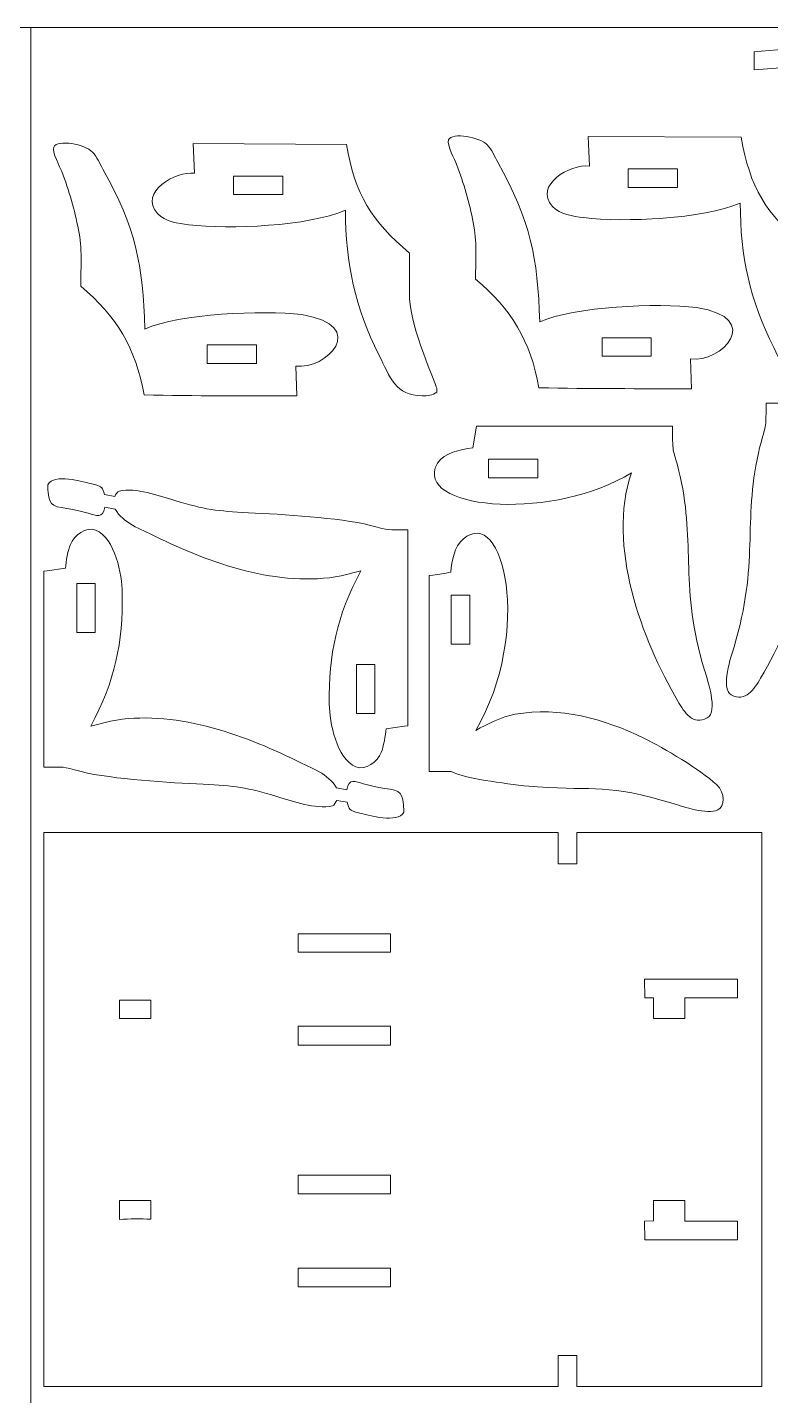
# Model space of a CAD drawing. Header units: centimetres. Extents: x -5.6 to 52.4, y -14 to 24.
# Drawn here: x 23.36 to 33.65, y 5.06 to 24.01 of the extents above; entities that cross this region are included whole.
import ezdxf

# ---------------------------------------------------------------- set-up
doc = ezdxf.new("R2010")
doc.units = ezdxf.units.CM
doc.header["$MEASUREMENT"] = 0
doc.layers.add('Camada 1', color=7, linetype='Continuous')

msp = doc.modelspace()

# ---------------------------------------------------------------- linework, layer by layer
at = {"layer": 'Camada 1', "color": 5, "lineweight": 9}
msp.add_open_spline([(52.40695, -13.99431), (52.40695, -13.99431), (-5.59305, -13.99431), (-5.59305, -13.99431), (-5.59305, -13.99431), (-5.59305, -13.99431), (52.40695, -13.9943), (52.40695, -13.9943), (52.40695, -13.9943), (52.40695, -13.9943), (52.40695, 24.00571), (52.40695, 24.00571), (52.40695, 24.00571), (52.40695, 24.00571), (-5.59305, 24.00571), (-5.59305, 24.00571), (-5.59305, 24.00571), (-5.59305, 24.00571), (-5.59305, -13.9943), (-5.59305, -13.9943)], degree=3, knots=[0, 0, 0, 0, 0.16666667, 0.16666667, 0.16666667, 0.16666667, 0.33333333, 0.33333333, 0.33333333, 0.33333333, 0.5, 0.5, 0.5, 0.5, 0.66666667, 0.66666667, 0.66666667, 0.66666667, 1, 1, 1, 1], dxfattribs=at)
msp.add_open_spline([(23.40695, 24.00571), (23.40695, 24.00571), (23.40695, -13.9943), (23.40695, -13.9943)], degree=3, dxfattribs=at)
at = {"layer": 'Camada 1', "color": 3, "lineweight": 9}
for points, knots in [([(46.13079, 23.2602), (46.13079, 23.2602), (46.12456, 23.21645), (46.12456, 23.21645), (46.12456, 23.21645), (46.12456, 23.21645), (45.69944, 23.2477), (45.69944, 23.2477), (45.69944, 23.2477), (45.69944, 23.2477), (45.7182, 23.49776), (45.7182, 23.49776), (45.7182, 23.49776), (45.45955, 23.5153), (45.19608, 23.54777), (44.93674, 23.54777), (44.93674, 23.54777), (44.93674, 23.54777), (43.92402, 23.54777), (43.92402, 23.54777), (43.92402, 23.54777), (43.92402, 23.54777), (43.92402, 23.29147), (43.92402, 23.29147), (43.92402, 23.29147), (43.92402, 23.29147), (43.4989, 23.29147), (43.4989, 23.29147), (43.4989, 23.29147), (43.4989, 23.29147), (43.4989, 23.54777), (43.4989, 23.54777), (43.4989, 23.54777), (43.4989, 23.54777), (36.60341, 23.54777), (36.60341, 23.54777), (36.60341, 23.54777), (36.60341, 23.54777), (36.60341, 23.29147), (36.60341, 23.29147), (36.60341, 23.29147), (36.60341, 23.29147), (36.1783, 23.29147), (36.1783, 23.29147), (36.1783, 23.29147), (36.1783, 23.29147), (36.1783, 23.54777), (36.1783, 23.54777), (36.1783, 23.54777), (35.37474, 23.54777), (35.1, 23.55789), (34.27159, 23.47901), (34.27159, 23.47901), (34.27159, 23.47901), (34.29035, 23.22894), (34.29035, 23.22894), (34.29035, 23.22894), (34.29035, 23.22894), (33.86523, 23.19144), (33.86523, 23.19144), (33.86523, 23.19144), (33.86523, 23.19144), (33.84648, 23.44776), (33.84648, 23.44776), (33.84648, 23.44776), (33.84648, 23.44776), (33.42136, 23.4165), (33.42136, 23.4165), (33.42136, 23.4165), (33.42136, 23.4165), (33.42136, 23.66657), (33.42136, 23.66657), (33.42136, 23.66657), (33.94388, 23.70883), (34.73753, 23.79797), (35.22806, 23.80411), (35.22806, 23.80411), (35.22806, 23.80411), (44.868, 23.80411), (44.868, 23.80411), (44.868, 23.80411), (45.20215, 23.80411), (46.33923, 23.72015), (46.68095, 23.69154), (46.68095, 23.69154), (46.68095, 23.69154), (46.68095, 23.43525), (46.68095, 23.43525), (46.68095, 23.43525), (46.68095, 23.43525), (46.14331, 23.47276), (46.14331, 23.47276), (46.14331, 23.47276), (46.12992, 23.39228), (46.13079, 23.34076), (46.13079, 23.2602)], [0, 0, 0, 0, 0.04, 0.04, 0.04, 0.04, 0.08, 0.08, 0.08, 0.08, 0.12, 0.12, 0.12, 0.12, 0.16, 0.16, 0.16, 0.16, 0.2, 0.2, 0.2, 0.2, 0.24, 0.24, 0.24, 0.24, 0.28, 0.28, 0.28, 0.28, 0.32, 0.32, 0.32, 0.32, 0.36, 0.36, 0.36, 0.36, 0.4, 0.4, 0.4, 0.4, 0.44, 0.44, 0.44, 0.44, 0.48, 0.48, 0.48, 0.48, 0.52, 0.52, 0.52, 0.52, 0.56, 0.56, 0.56, 0.56, 0.6, 0.6, 0.6, 0.6, 0.64, 0.64, 0.64, 0.64, 0.68, 0.68, 0.68, 0.68, 0.72, 0.72, 0.72, 0.72, 0.76, 0.76, 0.76, 0.76, 0.8, 0.8, 0.8, 0.8, 0.84, 0.84, 0.84, 0.84, 0.88, 0.88, 0.88, 0.88, 0.92, 0.92, 0.92, 0.92, 1, 1, 1, 1]), ([(32.62047, 20.12704), (33.57183, 19.97475), (32.95501, 19.35468), (32.53922, 19.41437), (32.53922, 19.41437), (32.53922, 19.41437), (32.55173, 19.00176), (32.55173, 19.00176), (32.55173, 19.00176), (31.84755, 19.00176), (31.14272, 19.00097), (30.43868, 19.01425), (30.43868, 19.01425), (30.32585, 19.66321), (30.0578, 20.10459), (29.56346, 20.5209), (29.56346, 20.5209), (29.56346, 20.80169), (29.58528, 21.03654), (29.53222, 21.30231), (29.53222, 21.30231), (29.47765, 21.57564), (29.4011, 21.84408), (29.30091, 22.10879), (29.30091, 22.10879), (29.28006, 22.15984), (29.1611, 22.38465), (29.18837, 22.44634), (29.18837, 22.44634), (29.23863, 22.56003), (29.62759, 22.48388), (29.72603, 22.37761), (29.72603, 22.37761), (29.78804, 22.31066), (29.82563, 22.21914), (29.86981, 22.14003), (29.86981, 22.14003), (30.3249, 21.3251), (30.4244, 20.82448), (30.45118, 19.92698), (30.45118, 19.92698), (30.92898, 20.14417), (32.07979, 20.18941), (32.62047, 20.12704)], [0, 0, 0, 0, 0.08333333, 0.08333333, 0.08333333, 0.08333333, 0.16666667, 0.16666667, 0.16666667, 0.16666667, 0.25, 0.25, 0.25, 0.25, 0.33333333, 0.33333333, 0.33333333, 0.33333333, 0.41666667, 0.41666667, 0.41666667, 0.41666667, 0.5, 0.5, 0.5, 0.5, 0.58333333, 0.58333333, 0.58333333, 0.58333333, 0.66666667, 0.66666667, 0.66666667, 0.66666667, 0.75, 0.75, 0.75, 0.75, 0.83333333, 0.83333333, 0.83333333, 0.83333333, 1, 1, 1, 1]), ([(27.15661, 20.02814), (28.10795, 19.87588), (27.49117, 19.25578), (27.07536, 19.31547), (27.07536, 19.31547), (27.07536, 19.31547), (27.08787, 18.90286), (27.08787, 18.90286), (27.08787, 18.90286), (26.38369, 18.90286), (25.67886, 18.90207), (24.97482, 18.91535), (24.97482, 18.91535), (24.86199, 19.56432), (24.59394, 20.00569), (24.0996, 20.422), (24.0996, 20.422), (24.0996, 20.70279), (24.12142, 20.93764), (24.06836, 21.20341), (24.06836, 21.20341), (24.01379, 21.47674), (23.93724, 21.74518), (23.83705, 22.00989), (23.83705, 22.00989), (23.8162, 22.06094), (23.69723, 22.28577), (23.72451, 22.34745), (23.72451, 22.34745), (23.77478, 22.46112), (24.16373, 22.38499), (24.26217, 22.27871), (24.26217, 22.27871), (24.32418, 22.21176), (24.36177, 22.12024), (24.40595, 22.04113), (24.40595, 22.04113), (24.86105, 21.22621), (24.96054, 20.72556), (24.98732, 19.82808), (24.98732, 19.82808), (25.46515, 20.04526), (26.61591, 20.09051), (27.15661, 20.02814)], [0, 0, 0, 0, 0.08333333, 0.08333333, 0.08333333, 0.08333333, 0.16666667, 0.16666667, 0.16666667, 0.16666667, 0.25, 0.25, 0.25, 0.25, 0.33333333, 0.33333333, 0.33333333, 0.33333333, 0.41666667, 0.41666667, 0.41666667, 0.41666667, 0.5, 0.5, 0.5, 0.5, 0.58333333, 0.58333333, 0.58333333, 0.58333333, 0.66666667, 0.66666667, 0.66666667, 0.66666667, 0.75, 0.75, 0.75, 0.75, 0.83333333, 0.83333333, 0.83333333, 0.83333333, 1, 1, 1, 1]), ([(25.59374, 21.27219), (25.44603, 21.29492), (25.27007, 21.31056), (25.16237, 21.42848), (25.16237, 21.42848), (24.8973, 21.71869), (25.41329, 22.02224), (25.67501, 21.98487), (25.67501, 21.98487), (25.67501, 21.98487), (25.65623, 22.39747), (25.65623, 22.39747), (25.65623, 22.39747), (25.65623, 22.39747), (27.77553, 22.38496), (27.77553, 22.38496), (27.77553, 22.38496), (27.89693, 21.68648), (28.11881, 21.32625), (28.65075, 20.87834), (28.65075, 20.87834), (28.65075, 20.87834), (28.65075, 20.24695), (28.65075, 20.24695), (28.65075, 20.24695), (28.66747, 19.84196), (29.01633, 19.05958), (29.02584, 19.00914), (29.02584, 19.00914), (29.02584, 19.00914), (29.02584, 18.95288), (29.02584, 18.95288), (29.02584, 18.95288), (28.96692, 18.90866), (28.90083, 18.901), (28.8258, 18.90286), (28.8258, 18.90286), (28.45059, 18.91214), (28.38559, 19.15165), (28.22563, 19.47176), (28.22563, 19.47176), (27.8947, 20.13399), (27.76301, 20.73266), (27.76301, 21.47223), (27.76301, 21.47223), (27.23781, 21.25354), (26.16825, 21.20327), (25.59374, 21.27219)], [0, 0, 0, 0, 0.07692308, 0.07692308, 0.07692308, 0.07692308, 0.15384615, 0.15384615, 0.15384615, 0.15384615, 0.23076923, 0.23076923, 0.23076923, 0.23076923, 0.30769231, 0.30769231, 0.30769231, 0.30769231, 0.38461538, 0.38461538, 0.38461538, 0.38461538, 0.46153846, 0.46153846, 0.46153846, 0.46153846, 0.53846154, 0.53846154, 0.53846154, 0.53846154, 0.61538462, 0.61538462, 0.61538462, 0.61538462, 0.69230769, 0.69230769, 0.69230769, 0.69230769, 0.76923077, 0.76923077, 0.76923077, 0.76923077, 0.84615385, 0.84615385, 0.84615385, 0.84615385, 1, 1, 1, 1]), ([(31.0576, 21.37109), (30.90989, 21.39382), (30.73393, 21.40946), (30.62623, 21.52738), (30.62623, 21.52738), (30.36116, 21.81759), (30.87716, 22.12113), (31.13887, 22.08377), (31.13887, 22.08377), (31.13887, 22.08377), (31.12009, 22.49637), (31.12009, 22.49637), (31.12009, 22.49637), (31.12009, 22.49637), (33.23939, 22.48386), (33.23939, 22.48386), (33.23939, 22.48386), (33.3608, 21.78528), (33.58266, 21.42523), (34.11461, 20.97723), (34.11461, 20.97723), (34.11461, 20.97723), (34.11461, 20.34585), (34.11461, 20.34585), (34.11461, 20.34585), (34.13133, 19.94086), (34.48019, 19.15848), (34.4897, 19.10804), (34.4897, 19.10804), (34.4897, 19.10804), (34.4897, 19.05178), (34.4897, 19.05178), (34.4897, 19.05178), (34.43078, 19.00756), (34.36469, 18.9999), (34.28966, 19.00176), (34.28966, 19.00176), (33.91445, 19.01104), (33.84945, 19.25055), (33.68949, 19.57066), (33.68949, 19.57066), (33.35857, 20.23288), (33.22687, 20.83156), (33.22687, 21.57113), (33.22687, 21.57113), (32.70167, 21.35244), (31.63211, 21.30217), (31.0576, 21.37109)], [0, 0, 0, 0, 0.07692308, 0.07692308, 0.07692308, 0.07692308, 0.15384615, 0.15384615, 0.15384615, 0.15384615, 0.23076923, 0.23076923, 0.23076923, 0.23076923, 0.30769231, 0.30769231, 0.30769231, 0.30769231, 0.38461538, 0.38461538, 0.38461538, 0.38461538, 0.46153846, 0.46153846, 0.46153846, 0.46153846, 0.53846154, 0.53846154, 0.53846154, 0.53846154, 0.61538462, 0.61538462, 0.61538462, 0.61538462, 0.69230769, 0.69230769, 0.69230769, 0.69230769, 0.76923077, 0.76923077, 0.76923077, 0.76923077, 0.84615385, 0.84615385, 0.84615385, 0.84615385, 1, 1, 1, 1]), ([(36.41588, 18.49511), (36.41588, 18.49511), (36.34711, 18.50136), (36.34711, 18.50136), (36.34711, 18.50136), (36.34711, 18.50136), (36.29709, 18.80144), (36.29709, 18.80144), (36.29709, 18.80144), (36.29709, 18.80144), (33.58393, 18.80144), (33.58393, 18.80144), (33.58393, 18.80144), (33.58393, 18.35369), (33.57639, 18.54514), (33.47766, 18.10752), (33.47766, 18.10752), (33.2635, 17.15823), (33.48789, 16.57556), (33.14006, 15.42559), (33.14006, 15.42559), (33.10462, 15.30843), (32.94647, 14.84865), (33.10256, 14.76292), (33.10256, 14.76292), (33.29868, 14.6552), (33.4184, 14.83905), (33.50889, 14.99423), (33.50889, 14.99423), (34.01241, 15.85777), (34.49186, 17.14084), (34.1528, 18.15753), (34.1528, 18.15753), (35.19703, 17.50506), (37.05184, 17.62972), (36.86598, 18.2263), (36.86598, 18.2263), (36.80624, 18.41806), (36.59561, 18.45426), (36.41588, 18.49511)], [0, 0, 0, 0, 0.09090909, 0.09090909, 0.09090909, 0.09090909, 0.18181818, 0.18181818, 0.18181818, 0.18181818, 0.27272727, 0.27272727, 0.27272727, 0.27272727, 0.36363636, 0.36363636, 0.36363636, 0.36363636, 0.45454545, 0.45454545, 0.45454545, 0.45454545, 0.54545455, 0.54545455, 0.54545455, 0.54545455, 0.63636364, 0.63636364, 0.63636364, 0.63636364, 0.72727273, 0.72727273, 0.72727273, 0.72727273, 0.81818182, 0.81818182, 0.81818182, 0.81818182, 1, 1, 1, 1]), ([(29.45656, 18.17491), (29.45656, 18.17491), (29.52533, 18.18116), (29.52533, 18.18116), (29.52533, 18.18116), (29.52533, 18.18116), (29.57535, 18.48124), (29.57535, 18.48124), (29.57535, 18.48124), (29.57535, 18.48124), (32.28851, 18.48124), (32.28851, 18.48124), (32.28851, 18.48124), (32.28851, 18.03349), (32.29605, 18.22494), (32.39478, 17.78732), (32.39478, 17.78732), (32.60894, 16.83803), (32.38455, 16.25536), (32.73238, 15.10539), (32.73238, 15.10539), (32.76782, 14.98823), (32.92597, 14.52845), (32.76988, 14.44272), (32.76988, 14.44272), (32.57376, 14.335), (32.45404, 14.51885), (32.36355, 14.67403), (32.36355, 14.67403), (31.86003, 15.53757), (31.38058, 16.82064), (31.71964, 17.83733), (31.71964, 17.83733), (30.6755, 17.18488), (28.8206, 17.3095), (29.00646, 17.9061), (29.00646, 17.9061), (29.0662, 18.09786), (29.27683, 18.13406), (29.45656, 18.17491)], [0, 0, 0, 0, 0.09090909, 0.09090909, 0.09090909, 0.09090909, 0.18181818, 0.18181818, 0.18181818, 0.18181818, 0.27272727, 0.27272727, 0.27272727, 0.27272727, 0.36363636, 0.36363636, 0.36363636, 0.36363636, 0.45454545, 0.45454545, 0.45454545, 0.45454545, 0.54545455, 0.54545455, 0.54545455, 0.54545455, 0.63636364, 0.63636364, 0.63636364, 0.63636364, 0.72727273, 0.72727273, 0.72727273, 0.72727273, 0.81818182, 0.81818182, 0.81818182, 0.81818182, 1, 1, 1, 1]), ([(28.57708, 14.32799), (28.57708, 14.32799), (28.62708, 14.33422), (28.62708, 14.33422), (28.62708, 14.33422), (28.62708, 14.33422), (28.62708, 17.04742), (28.62708, 17.04742), (28.62708, 17.04742), (28.32007, 17.04742), (28.39155, 17.03376), (28.1082, 17.10994), (28.1082, 17.10994), (27.66505, 17.21801), (26.88705, 17.26184), (26.42029, 17.28496), (26.42029, 17.28496), (25.98998, 17.30628), (25.80939, 17.32955), (25.40128, 17.45377), (25.40128, 17.45377), (25.17327, 17.52317), (24.86732, 17.63421), (24.63235, 17.58504), (24.63235, 17.58504), (24.60233, 17.57467), (24.58604, 17.53435), (24.56981, 17.51003), (24.56981, 17.51003), (24.56981, 17.51003), (24.42602, 17.53503), (24.42602, 17.53503), (24.42602, 17.53503), (24.39378, 17.63192), (24.42327, 17.64203), (24.25101, 17.68508), (24.25101, 17.68508), (24.12641, 17.71411), (23.72625, 17.83141), (23.64461, 17.67257), (23.64461, 17.67257), (23.63734, 17.64167), (23.65598, 17.49055), (23.66959, 17.45377), (23.66959, 17.45377), (23.71559, 17.32945), (23.88372, 17.3724), (24.20098, 17.27872), (24.20098, 17.27872), (24.31317, 17.24452), (24.40489, 17.196), (24.43229, 17.36), (24.43229, 17.36), (24.43229, 17.36), (24.57609, 17.33498), (24.57609, 17.33498), (24.57609, 17.33498), (24.68467, 17.13936), (24.92566, 17.05961), (25.1262, 16.95989), (25.1262, 16.95989), (25.88507, 16.58252), (26.84851, 16.24541), (27.70186, 16.40974), (27.70186, 16.40974), (27.70186, 16.40974), (27.97693, 16.47851), (27.97693, 16.47851), (27.97693, 16.47851), (27.63817, 15.84951), (27.53017, 15.33104), (27.53931, 14.6343), (27.53931, 14.6343), (27.54258, 14.38482), (27.63638, 13.87792), (27.90815, 13.76535), (27.90815, 13.76535), (28.03866, 13.71129), (28.20493, 13.83907), (28.25825, 13.9654), (28.25825, 13.9654), (28.28817, 14.03629), (28.31876, 14.20798), (28.32703, 14.29048), (28.32703, 14.29048), (28.32703, 14.29048), (28.57708, 14.32799), (28.57708, 14.32799)], [0, 0, 0, 0, 0.04347826, 0.04347826, 0.04347826, 0.04347826, 0.08695652, 0.08695652, 0.08695652, 0.08695652, 0.13043478, 0.13043478, 0.13043478, 0.13043478, 0.17391304, 0.17391304, 0.17391304, 0.17391304, 0.2173913, 0.2173913, 0.2173913, 0.2173913, 0.26086957, 0.26086957, 0.26086957, 0.26086957, 0.30434783, 0.30434783, 0.30434783, 0.30434783, 0.34782609, 0.34782609, 0.34782609, 0.34782609, 0.39130435, 0.39130435, 0.39130435, 0.39130435, 0.43478261, 0.43478261, 0.43478261, 0.43478261, 0.47826087, 0.47826087, 0.47826087, 0.47826087, 0.52173913, 0.52173913, 0.52173913, 0.52173913, 0.56521739, 0.56521739, 0.56521739, 0.56521739, 0.60869565, 0.60869565, 0.60869565, 0.60869565, 0.65217391, 0.65217391, 0.65217391, 0.65217391, 0.69565217, 0.69565217, 0.69565217, 0.69565217, 0.73913043, 0.73913043, 0.73913043, 0.73913043, 0.7826087, 0.7826087, 0.7826087, 0.7826087, 0.82608696, 0.82608696, 0.82608696, 0.82608696, 0.86956522, 0.86956522, 0.86956522, 0.86956522, 0.91304348, 0.91304348, 0.91304348, 0.91304348, 1, 1, 1, 1]), ([(28.97152, 16.41995), (28.97152, 16.41995), (28.9215, 16.4137), (28.9215, 16.4137), (28.9215, 16.4137), (28.9215, 16.4137), (28.9215, 13.70052), (28.9215, 13.70052), (28.9215, 13.70052), (28.9215, 13.70052), (29.22782, 13.70052), (29.22782, 13.70052), (29.22782, 13.70052), (29.22782, 13.70052), (29.31535, 13.66301), (29.31535, 13.66301), (29.31535, 13.66301), (29.56438, 13.58464), (30.12746, 13.50828), (30.42188, 13.48796), (30.42188, 13.48796), (31.23744, 13.43168), (31.36769, 13.53779), (32.29735, 13.25665), (32.29735, 13.25665), (32.44228, 13.21282), (32.76491, 13.10214), (32.91623, 13.16913), (32.91623, 13.16913), (33.01178, 13.21143), (33.0236, 13.40409), (32.89748, 13.51923), (32.89748, 13.51923), (32.66423, 13.73217), (32.18258, 14.02104), (31.89099, 14.16314), (31.89099, 14.16314), (31.33238, 14.43536), (30.73269, 14.60041), (30.10929, 14.49446), (30.10929, 14.49446), (29.92121, 14.4561), (29.73169, 14.36178), (29.56542, 14.26942), (29.56542, 14.26942), (30.36129, 15.64006), (29.94734, 17.40365), (29.39037, 16.92008), (29.39037, 16.92008), (29.26713, 16.81308), (29.23562, 16.61867), (29.22159, 16.4637), (29.22159, 16.4637), (29.13324, 16.4385), (29.06167, 16.43685), (28.97152, 16.41995)], [0, 0, 0, 0, 0.06666667, 0.06666667, 0.06666667, 0.06666667, 0.13333333, 0.13333333, 0.13333333, 0.13333333, 0.2, 0.2, 0.2, 0.2, 0.26666667, 0.26666667, 0.26666667, 0.26666667, 0.33333333, 0.33333333, 0.33333333, 0.33333333, 0.4, 0.4, 0.4, 0.4, 0.46666667, 0.46666667, 0.46666667, 0.46666667, 0.53333333, 0.53333333, 0.53333333, 0.53333333, 0.6, 0.6, 0.6, 0.6, 0.66666667, 0.66666667, 0.66666667, 0.66666667, 0.73333333, 0.73333333, 0.73333333, 0.73333333, 0.8, 0.8, 0.8, 0.8, 0.86666667, 0.86666667, 0.86666667, 0.86666667, 1, 1, 1, 1]), ([(23.6365, 16.48146), (23.6365, 16.48146), (23.5865, 16.47523), (23.5865, 16.47523), (23.5865, 16.47523), (23.5865, 16.47523), (23.5865, 13.76203), (23.5865, 13.76203), (23.5865, 13.76203), (23.89352, 13.76203), (23.82201, 13.77568), (24.10538, 13.69951), (24.10538, 13.69951), (24.54865, 13.59143), (25.32643, 13.54762), (25.79329, 13.52449), (25.79329, 13.52449), (26.22361, 13.50317), (26.40419, 13.4799), (26.8123, 13.35567), (26.8123, 13.35567), (27.0403, 13.28627), (27.34627, 13.17525), (27.58123, 13.22441), (27.58123, 13.22441), (27.61125, 13.23478), (27.62754, 13.2751), (27.64377, 13.29942), (27.64377, 13.29942), (27.64377, 13.29942), (27.78756, 13.27442), (27.78756, 13.27442), (27.78756, 13.27442), (27.8198, 13.17753), (27.79031, 13.16742), (27.96257, 13.12437), (27.96257, 13.12437), (28.08718, 13.09533), (28.48732, 12.97803), (28.56897, 13.13688), (28.56897, 13.13688), (28.57624, 13.16778), (28.5576, 13.31888), (28.54399, 13.35567), (28.54399, 13.35567), (28.49799, 13.48001), (28.32989, 13.43704), (28.0126, 13.53073), (28.0126, 13.53073), (27.90041, 13.56493), (27.80869, 13.61345), (27.78129, 13.44945), (27.78129, 13.44945), (27.78129, 13.44945), (27.63749, 13.47447), (27.63749, 13.47447), (27.63749, 13.47447), (27.52891, 13.67008), (27.28792, 13.74983), (27.08738, 13.84956), (27.08738, 13.84956), (26.32854, 14.22695), (25.36503, 14.56403), (24.51172, 14.39971), (24.51172, 14.39971), (24.51172, 14.39971), (24.23665, 14.33094), (24.23665, 14.33094), (24.23665, 14.33094), (24.57541, 14.95994), (24.68341, 15.47841), (24.67427, 16.17515), (24.67427, 16.17515), (24.671, 16.42463), (24.5772, 16.93153), (24.30543, 17.0441), (24.30543, 17.0441), (24.17492, 17.09816), (24.00865, 16.97038), (23.95533, 16.84405), (23.95533, 16.84405), (23.92541, 16.77316), (23.89482, 16.60147), (23.88655, 16.51897), (23.88655, 16.51897), (23.88655, 16.51897), (23.6365, 16.48146), (23.6365, 16.48146)], [0, 0, 0, 0, 0.04347826, 0.04347826, 0.04347826, 0.04347826, 0.08695652, 0.08695652, 0.08695652, 0.08695652, 0.13043478, 0.13043478, 0.13043478, 0.13043478, 0.17391304, 0.17391304, 0.17391304, 0.17391304, 0.2173913, 0.2173913, 0.2173913, 0.2173913, 0.26086957, 0.26086957, 0.26086957, 0.26086957, 0.30434783, 0.30434783, 0.30434783, 0.30434783, 0.34782609, 0.34782609, 0.34782609, 0.34782609, 0.39130435, 0.39130435, 0.39130435, 0.39130435, 0.43478261, 0.43478261, 0.43478261, 0.43478261, 0.47826087, 0.47826087, 0.47826087, 0.47826087, 0.52173913, 0.52173913, 0.52173913, 0.52173913, 0.56521739, 0.56521739, 0.56521739, 0.56521739, 0.60869565, 0.60869565, 0.60869565, 0.60869565, 0.65217391, 0.65217391, 0.65217391, 0.65217391, 0.69565217, 0.69565217, 0.69565217, 0.69565217, 0.73913043, 0.73913043, 0.73913043, 0.73913043, 0.7826087, 0.7826087, 0.7826087, 0.7826087, 0.82608696, 0.82608696, 0.82608696, 0.82608696, 0.86956522, 0.86956522, 0.86956522, 0.86956522, 0.91304348, 0.91304348, 0.91304348, 0.91304348, 1, 1, 1, 1]), ([(23.5865, 6.36604), (23.5865, 6.36604), (23.5865, 5.18449), (23.5865, 5.18449), (23.5865, 5.18449), (23.5865, 5.18449), (30.70702, 5.18449), (30.70702, 5.18449), (30.70702, 5.18449), (30.70702, 5.18449), (30.70702, 5.61586), (30.70702, 5.61586), (30.70702, 5.61586), (30.70702, 5.61586), (30.96332, 5.61586), (30.96332, 5.61586), (30.96332, 5.61586), (30.96332, 5.61586), (30.96332, 5.18449), (30.96332, 5.18449), (30.96332, 5.18449), (30.96332, 5.18449), (33.52649, 5.18449), (33.52649, 5.18449), (33.52649, 5.18449), (33.52649, 5.18449), (33.52649, 12.85517), (33.52649, 12.85517), (33.52649, 12.85517), (33.52649, 12.85517), (30.96332, 12.85517), (30.96332, 12.85517), (30.96332, 12.85517), (30.96332, 12.85517), (30.96332, 12.42382), (30.96332, 12.42382), (30.96332, 12.42382), (30.96332, 12.42382), (30.70702, 12.42382), (30.70702, 12.42382), (30.70702, 12.42382), (30.70702, 12.42382), (30.70702, 12.85517), (30.70702, 12.85517), (30.70702, 12.85517), (30.70702, 12.85517), (23.5865, 12.85517), (23.5865, 12.85517), (23.5865, 12.85517), (23.5865, 12.85517), (23.5865, 6.36604), (23.5865, 6.36604)], [0, 0, 0, 0, 0.07142857, 0.07142857, 0.07142857, 0.07142857, 0.14285714, 0.14285714, 0.14285714, 0.14285714, 0.21428571, 0.21428571, 0.21428571, 0.21428571, 0.28571429, 0.28571429, 0.28571429, 0.28571429, 0.35714286, 0.35714286, 0.35714286, 0.35714286, 0.42857143, 0.42857143, 0.42857143, 0.42857143, 0.5, 0.5, 0.5, 0.5, 0.57142857, 0.57142857, 0.57142857, 0.57142857, 0.64285714, 0.64285714, 0.64285714, 0.64285714, 0.71428571, 0.71428571, 0.71428571, 0.71428571, 0.78571429, 0.78571429, 0.78571429, 0.78571429, 0.85714286, 0.85714286, 0.85714286, 0.85714286, 1, 1, 1, 1])]:
    msp.add_open_spline(points, degree=3, knots=knots, dxfattribs=at)
at = {"layer": 'Camada 1', "lineweight": 9}
for points, knots in [([(32.35792, 22.00875), (32.35792, 22.00875), (32.35792, 22.04625), (32.35792, 22.04625), (32.35792, 22.04625), (32.35792, 22.04625), (31.67651, 22.04625), (31.67651, 22.04625), (31.67651, 22.04625), (31.67651, 22.04625), (31.67651, 21.78996), (31.67651, 21.78996), (31.67651, 21.78996), (31.67651, 21.78996), (32.35792, 21.78996), (32.35792, 21.78996), (32.35792, 21.78996), (32.35792, 21.78996), (32.35792, 22.00875), (32.35792, 22.00875)], [0, 0, 0, 0, 0.16666667, 0.16666667, 0.16666667, 0.16666667, 0.33333333, 0.33333333, 0.33333333, 0.33333333, 0.5, 0.5, 0.5, 0.5, 0.66666667, 0.66666667, 0.66666667, 0.66666667, 1, 1, 1, 1]), ([(26.89406, 21.90986), (26.89406, 21.90986), (26.89406, 21.94736), (26.89406, 21.94736), (26.89406, 21.94736), (26.89406, 21.94736), (26.21265, 21.94736), (26.21265, 21.94736), (26.21265, 21.94736), (26.21265, 21.94736), (26.21265, 21.69106), (26.21265, 21.69106), (26.21265, 21.69106), (26.21265, 21.69106), (26.89406, 21.69106), (26.89406, 21.69106), (26.89406, 21.69106), (26.89406, 21.69106), (26.89406, 21.90986), (26.89406, 21.90986)], [0, 0, 0, 0, 0.16666667, 0.16666667, 0.16666667, 0.16666667, 0.33333333, 0.33333333, 0.33333333, 0.33333333, 0.5, 0.5, 0.5, 0.5, 0.66666667, 0.66666667, 0.66666667, 0.66666667, 1, 1, 1, 1]), ([(31.3139, 19.48938), (31.3139, 19.48938), (31.3139, 19.45187), (31.3139, 19.45187), (31.3139, 19.45187), (31.3139, 19.45187), (31.99531, 19.45187), (31.99531, 19.45187), (31.99531, 19.45187), (31.99531, 19.45187), (31.99531, 19.70816), (31.99531, 19.70816), (31.99531, 19.70816), (31.99531, 19.70816), (31.3139, 19.70816), (31.3139, 19.70816), (31.3139, 19.70816), (31.3139, 19.70816), (31.3139, 19.48938), (31.3139, 19.48938)], [0, 0, 0, 0, 0.16666667, 0.16666667, 0.16666667, 0.16666667, 0.33333333, 0.33333333, 0.33333333, 0.33333333, 0.5, 0.5, 0.5, 0.5, 0.66666667, 0.66666667, 0.66666667, 0.66666667, 1, 1, 1, 1]), ([(25.85004, 19.39048), (25.85004, 19.39048), (25.85004, 19.35297), (25.85004, 19.35297), (25.85004, 19.35297), (25.85004, 19.35297), (26.53145, 19.35297), (26.53145, 19.35297), (26.53145, 19.35297), (26.53145, 19.35297), (26.53145, 19.60927), (26.53145, 19.60927), (26.53145, 19.60927), (26.53145, 19.60927), (25.85004, 19.60927), (25.85004, 19.60927), (25.85004, 19.60927), (25.85004, 19.60927), (25.85004, 19.39048), (25.85004, 19.39048)], [0, 0, 0, 0, 0.16666667, 0.16666667, 0.16666667, 0.16666667, 0.33333333, 0.33333333, 0.33333333, 0.33333333, 0.5, 0.5, 0.5, 0.5, 0.66666667, 0.66666667, 0.66666667, 0.66666667, 1, 1, 1, 1]), ([(30.42555, 17.81233), (30.42555, 17.81233), (30.42555, 17.76856), (30.42555, 17.76856), (30.42555, 17.76856), (30.42555, 17.76856), (29.74413, 17.76856), (29.74413, 17.76856), (29.74413, 17.76856), (29.74413, 17.76856), (29.74413, 18.02489), (29.74413, 18.02489), (29.74413, 18.02489), (29.74413, 18.02489), (30.42555, 18.02489), (30.42555, 18.02489), (30.42555, 18.02489), (30.42555, 18.02489), (30.42555, 17.81233), (30.42555, 17.81233)], [0, 0, 0, 0, 0.16666667, 0.16666667, 0.16666667, 0.16666667, 0.33333333, 0.33333333, 0.33333333, 0.33333333, 0.5, 0.5, 0.5, 0.5, 0.66666667, 0.66666667, 0.66666667, 0.66666667, 1, 1, 1, 1]), ([(24.25541, 15.62499), (24.25541, 15.62499), (24.29918, 15.62499), (24.29918, 15.62499), (24.29918, 15.62499), (24.29918, 15.62499), (24.29918, 16.30642), (24.29918, 16.30642), (24.29918, 16.30642), (24.29918, 16.30642), (24.04285, 16.30642), (24.04285, 16.30642), (24.04285, 16.30642), (24.04285, 16.30642), (24.04285, 15.62499), (24.04285, 15.62499), (24.04285, 15.62499), (24.04285, 15.62499), (24.25541, 15.62499), (24.25541, 15.62499)], [0, 0, 0, 0, 0.16666667, 0.16666667, 0.16666667, 0.16666667, 0.33333333, 0.33333333, 0.33333333, 0.33333333, 0.5, 0.5, 0.5, 0.5, 0.66666667, 0.66666667, 0.66666667, 0.66666667, 1, 1, 1, 1]), ([(29.43887, 15.46246), (29.43887, 15.46246), (29.48264, 15.46246), (29.48264, 15.46246), (29.48264, 15.46246), (29.48264, 15.46246), (29.48264, 16.14388), (29.48264, 16.14388), (29.48264, 16.14388), (29.48264, 16.14388), (29.22631, 16.14388), (29.22631, 16.14388), (29.22631, 16.14388), (29.22631, 16.14388), (29.22631, 15.46246), (29.22631, 15.46246), (29.22631, 15.46246), (29.22631, 15.46246), (29.43887, 15.46246), (29.43887, 15.46246)], [0, 0, 0, 0, 0.16666667, 0.16666667, 0.16666667, 0.16666667, 0.33333333, 0.33333333, 0.33333333, 0.33333333, 0.5, 0.5, 0.5, 0.5, 0.66666667, 0.66666667, 0.66666667, 0.66666667, 1, 1, 1, 1]), ([(27.95817, 15.18446), (27.95817, 15.18446), (27.9144, 15.18446), (27.9144, 15.18446), (27.9144, 15.18446), (27.9144, 15.18446), (27.9144, 14.50303), (27.9144, 14.50303), (27.9144, 14.50303), (27.9144, 14.50303), (28.17073, 14.50303), (28.17073, 14.50303), (28.17073, 14.50303), (28.17073, 14.50303), (28.17073, 15.18446), (28.17073, 15.18446), (28.17073, 15.18446), (28.17073, 15.18446), (27.95817, 15.18446), (27.95817, 15.18446)], [0, 0, 0, 0, 0.16666667, 0.16666667, 0.16666667, 0.16666667, 0.33333333, 0.33333333, 0.33333333, 0.33333333, 0.5, 0.5, 0.5, 0.5, 0.66666667, 0.66666667, 0.66666667, 0.66666667, 1, 1, 1, 1]), ([(28.38769, 11.45483), (28.38769, 11.45483), (28.38769, 11.19852), (28.38769, 11.19852), (28.38769, 11.19852), (28.38769, 11.19852), (27.10613, 11.19852), (27.10613, 11.19852), (27.10613, 11.19852), (27.10613, 11.19852), (27.10613, 11.45483), (27.10613, 11.45483), (27.10613, 11.45483), (27.10613, 11.45483), (28.38769, 11.45483), (28.38769, 11.45483)], [0, 0, 0, 0, 0.2, 0.2, 0.2, 0.2, 0.4, 0.4, 0.4, 0.4, 0.6, 0.6, 0.6, 0.6, 1, 1, 1, 1]), ([(33.13888, 10.82343), (33.13888, 10.82343), (33.1889, 10.82343), (33.1889, 10.82343), (33.1889, 10.82343), (33.1889, 10.82343), (33.1889, 10.56709), (33.1889, 10.56709), (33.1889, 10.56709), (33.1889, 10.56709), (32.45746, 10.56709), (32.45746, 10.56709), (32.45746, 10.56709), (32.45746, 10.56709), (32.45746, 10.27952), (32.45746, 10.27952), (32.45746, 10.27952), (32.45746, 10.27952), (32.02611, 10.27952), (32.02611, 10.27952), (32.02611, 10.27952), (32.02611, 10.27952), (32.02611, 10.56709), (32.02611, 10.56709), (32.02611, 10.56709), (32.02611, 10.56709), (31.90732, 10.56709), (31.90732, 10.56709), (31.90732, 10.56709), (31.90732, 10.56709), (31.90107, 10.82343), (31.90107, 10.82343), (31.90107, 10.82343), (31.90107, 10.82343), (33.13888, 10.82343), (33.13888, 10.82343)], [0, 0, 0, 0, 0.1, 0.1, 0.1, 0.1, 0.2, 0.2, 0.2, 0.2, 0.3, 0.3, 0.3, 0.3, 0.4, 0.4, 0.4, 0.4, 0.5, 0.5, 0.5, 0.5, 0.6, 0.6, 0.6, 0.6, 0.7, 0.7, 0.7, 0.7, 0.8, 0.8, 0.8, 0.8, 1, 1, 1, 1]), ([(25.06813, 10.31702), (25.06813, 10.31702), (25.06813, 10.27952), (25.06813, 10.27952), (25.06813, 10.27952), (25.06813, 10.27952), (24.63674, 10.27952), (24.63674, 10.27952), (24.63674, 10.27952), (24.63674, 10.27952), (24.63674, 10.53585), (24.63674, 10.53585), (24.63674, 10.53585), (24.63674, 10.53585), (25.06813, 10.53585), (25.06813, 10.53585), (25.06813, 10.53585), (25.06813, 10.53585), (25.06813, 10.31702), (25.06813, 10.31702)], [0, 0, 0, 0, 0.16666667, 0.16666667, 0.16666667, 0.16666667, 0.33333333, 0.33333333, 0.33333333, 0.33333333, 0.5, 0.5, 0.5, 0.5, 0.66666667, 0.66666667, 0.66666667, 0.66666667, 1, 1, 1, 1]), ([(28.38769, 10.17324), (28.38769, 10.17324), (28.38769, 9.9107), (28.38769, 9.9107), (28.38769, 9.9107), (28.38769, 9.9107), (27.10613, 9.9107), (27.10613, 9.9107), (27.10613, 9.9107), (27.10613, 9.9107), (27.10613, 10.17324), (27.10613, 10.17324), (27.10613, 10.17324), (27.10613, 10.17324), (28.38769, 10.17324), (28.38769, 10.17324)], [0, 0, 0, 0, 0.2, 0.2, 0.2, 0.2, 0.4, 0.4, 0.4, 0.4, 0.6, 0.6, 0.6, 0.6, 1, 1, 1, 1]), ([(28.38769, 8.11024), (28.38769, 8.11024), (28.38769, 7.85393), (28.38769, 7.85393), (28.38769, 7.85393), (28.38769, 7.85393), (27.10613, 7.85393), (27.10613, 7.85393), (27.10613, 7.85393), (27.10613, 7.85393), (27.10613, 8.11024), (27.10613, 8.11024), (27.10613, 8.11024), (27.10613, 8.11024), (28.38769, 8.11024), (28.38769, 8.11024)], [0, 0, 0, 0, 0.2, 0.2, 0.2, 0.2, 0.4, 0.4, 0.4, 0.4, 0.6, 0.6, 0.6, 0.6, 1, 1, 1, 1]), ([(24.63674, 7.71639), (24.63674, 7.71639), (24.63674, 7.76014), (24.63674, 7.76014), (24.63674, 7.76014), (24.63674, 7.76014), (25.06813, 7.76014), (25.06813, 7.76014), (25.06813, 7.76014), (25.06813, 7.76014), (25.06813, 7.50384), (25.06813, 7.50384), (25.06813, 7.50384), (24.92902, 7.50384), (24.77301, 7.50997), (24.63674, 7.49759), (24.63674, 7.49759), (24.63674, 7.49759), (24.63674, 7.71639), (24.63674, 7.71639)], [0, 0, 0, 0, 0.16666667, 0.16666667, 0.16666667, 0.16666667, 0.33333333, 0.33333333, 0.33333333, 0.33333333, 0.5, 0.5, 0.5, 0.5, 0.66666667, 0.66666667, 0.66666667, 0.66666667, 1, 1, 1, 1]), ([(31.95733, 7.21627), (31.95733, 7.21627), (31.90732, 7.21627), (31.90732, 7.21627), (31.90732, 7.21627), (31.90732, 7.21627), (31.90107, 7.47257), (31.90107, 7.47257), (31.90107, 7.47257), (31.90107, 7.47257), (32.02611, 7.47884), (32.02611, 7.47884), (32.02611, 7.47884), (32.02611, 7.47884), (32.02611, 7.76014), (32.02611, 7.76014), (32.02611, 7.76014), (32.02611, 7.76014), (32.45746, 7.76014), (32.45746, 7.76014), (32.45746, 7.76014), (32.45746, 7.76014), (32.45746, 7.47257), (32.45746, 7.47257), (32.45746, 7.47257), (32.45746, 7.47257), (33.1889, 7.47257), (33.1889, 7.47257), (33.1889, 7.47257), (33.1889, 7.47257), (33.1889, 7.21627), (33.1889, 7.21627), (33.1889, 7.21627), (33.1889, 7.21627), (31.95733, 7.21627), (31.95733, 7.21627)], [0, 0, 0, 0, 0.1, 0.1, 0.1, 0.1, 0.2, 0.2, 0.2, 0.2, 0.3, 0.3, 0.3, 0.3, 0.4, 0.4, 0.4, 0.4, 0.5, 0.5, 0.5, 0.5, 0.6, 0.6, 0.6, 0.6, 0.7, 0.7, 0.7, 0.7, 0.8, 0.8, 0.8, 0.8, 1, 1, 1, 1]), ([(27.16239, 6.56609), (27.16239, 6.56609), (27.10613, 6.56609), (27.10613, 6.56609), (27.10613, 6.56609), (27.10613, 6.56609), (27.10613, 6.82241), (27.10613, 6.82241), (27.10613, 6.82241), (27.10613, 6.82241), (28.38769, 6.82241), (28.38769, 6.82241), (28.38769, 6.82241), (28.38769, 6.82241), (28.38769, 6.56609), (28.38769, 6.56609), (28.38769, 6.56609), (27.97926, 6.56609), (27.57082, 6.56609), (27.16239, 6.56609)], [0, 0, 0, 0, 0.16666667, 0.16666667, 0.16666667, 0.16666667, 0.33333333, 0.33333333, 0.33333333, 0.33333333, 0.5, 0.5, 0.5, 0.5, 0.66666667, 0.66666667, 0.66666667, 0.66666667, 1, 1, 1, 1])]:
    msp.add_open_spline(points, degree=3, knots=knots, dxfattribs=at)

doc.saveas('drawing.dxf')
